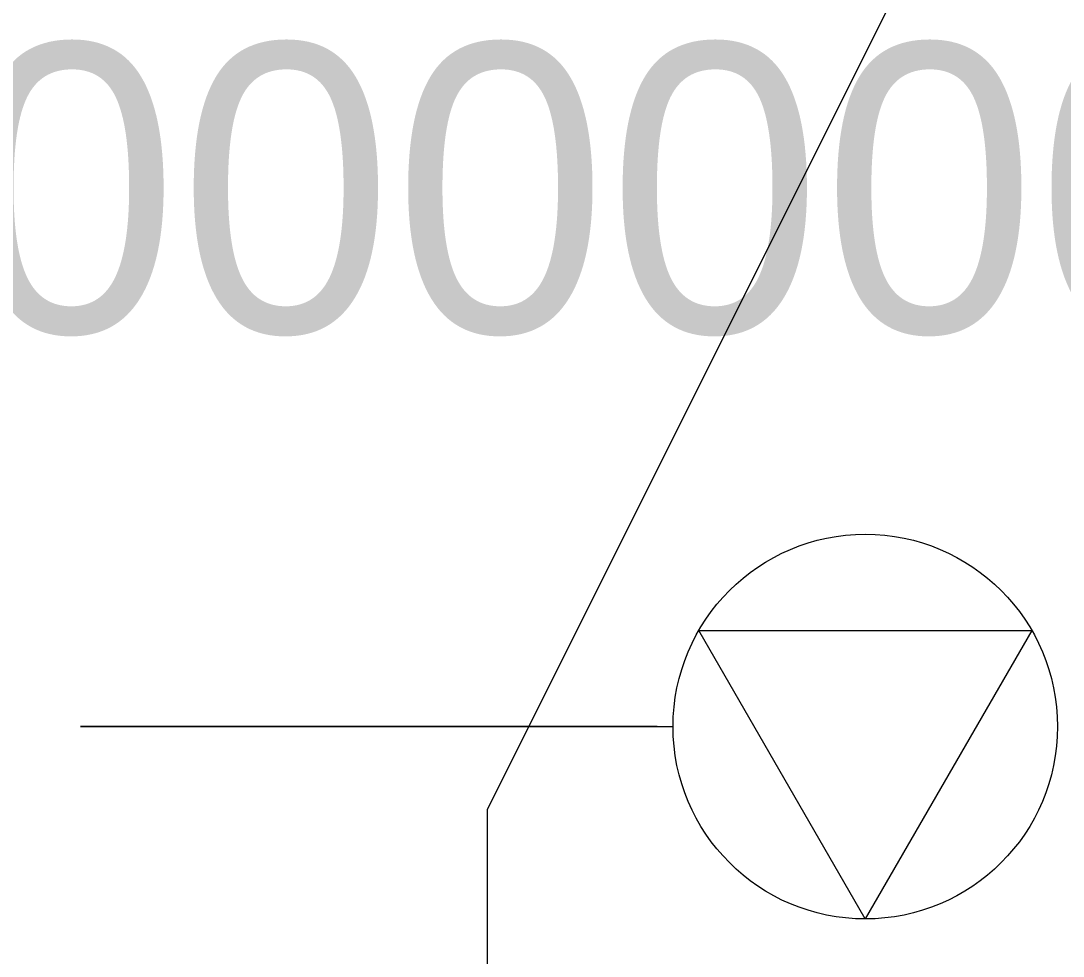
# Model space of a CAD drawing. Header units: metres. Extents: x 0 to 105485, y 0 to 425721.
# Drawn here: x 104681.044 to 104684.298, y 425182.044 to 425184.961 of the extents above; entities that cross this region are included whole.
import ezdxf
from ezdxf.enums import TextEntityAlignment as Align

# ---------------------------------------------------------------- set-up
doc = ezdxf.new("R2010")
doc.units = ezdxf.units.M
doc.header["$MEASUREMENT"] = 0
for name, color, linetype, lineweight in [('B-XX-MO-ONDERZOEK_SONDERING-G', 90, 'Continuous', 18), ('B-XX-MO-ONDERZOEK_SONDERING-S', 90, 'Continuous', 18), ('B-XX-MO-ONDERZOEK_SONDERING-T', 90, 'Continuous', 18), ('B-XX-OG-GRENS-G', 7, 'Continuous', 18)]:
    doc.layers.add(name, color=color, linetype=linetype, lineweight=lineweight)

msp = doc.modelspace()

# ---------------------------------------------------------------- linework, layer by layer
at = {"layer": 'B-XX-MO-ONDERZOEK_SONDERING-G', "color": 0, "true_color": 0x285cd6}
msp.add_polyline3d([(104682.18, 425182.76, -5.29), (104682.105, 425182.76, -5.31), (104682.08, 425182.76, -5.33), (104682.13, 425182.76, -5.35), (104682.13, 425182.76, -5.37), (104682.13, 425182.76, -5.39), (104682.13, 425182.76, -5.41), (104682.105, 425182.76, -5.43), (104682.08, 425182.76, -5.45), (104682.03, 425182.76, -5.47), (104681.98, 425182.76, -5.49), (104681.955, 425182.76, -5.51), (104681.98, 425182.76, -5.53), (104681.98, 425182.76, -5.55), (104682.005, 425182.76, -5.57), (104681.88, 425182.76, -5.59), (104681.805, 425182.76, -5.61), (104681.755, 425182.76, -5.63), (104681.755, 425182.76, -5.65), (104681.655, 425182.76, -5.67), (104681.605, 425182.76, -5.69), (104681.605, 425182.76, -5.71), (104681.63, 425182.76, -5.73), (104681.73, 425182.76, -5.75), (104681.73, 425182.76, -5.77), (104681.705, 425182.76, -5.79), (104681.68, 425182.76, -5.81), (104681.73, 425182.76, -5.83), (104681.805, 425182.76, -5.85), (104681.88, 425182.76, -5.87), (104681.93, 425182.76, -5.89), (104681.955, 425182.76, -5.91), (104682.005, 425182.76, -5.93), (104682.03, 425182.76, -5.95), (104682.055, 425182.76, -5.97), (104682.13, 425182.76, -5.99), (104681.98, 425182.76, -6.01), (104681.83, 425182.76, -6.03), (104681.78, 425182.76, -6.05), (104681.805, 425182.76, -6.07), (104681.78, 425182.76, -6.09), (104681.755, 425182.76, -6.11), (104681.73, 425182.76, -6.129), (104681.83, 425182.76, -6.149), (104681.93, 425182.76, -6.169), (104681.93, 425182.76, -6.189), (104681.93, 425182.76, -6.209), (104681.98, 425182.76, -6.229), (104681.98, 425182.76, -6.249), (104681.955, 425182.76, -6.269), (104681.955, 425182.76, -6.289), (104682.005, 425182.76, -6.309), (104682.005, 425182.76, -6.329), (104682.055, 425182.76, -6.349), (104682.08, 425182.76, -6.369), (104682.005, 425182.76, -6.389), (104682.03, 425182.76, -6.409), (104682.03, 425182.76, -6.429), (104682.055, 425182.76, -6.449), (104682.055, 425182.76, -6.469), (104682.08, 425182.76, -6.489), (104682.08, 425182.76, -6.509), (104682.08, 425182.76, -6.529), (104682.13, 425182.76, -6.549), (104682.13, 425182.76, -6.569), (104682.13, 425182.76, -6.589), (104682.155, 425182.76, -6.609), (104682.205, 425182.76, -6.629), (104682.13, 425182.76, -6.649), (104682.23, 425182.76, -6.669), (104682.205, 425182.76, -6.689), (104682.205, 425182.76, -6.709), (104682.205, 425182.76, -6.729), (104682.23, 425182.76, -6.749), (104682.23, 425182.76, -6.769), (104682.23, 425182.76, -6.789), (104682.23, 425182.76, -6.809), (104682.205, 425182.76, -6.829), (104682.205, 425182.76, -6.849), (104682.205, 425182.76, -6.869), (104682.18, 425182.76, -6.889), (104682.13, 425182.76, -6.909), (104682.155, 425182.76, -6.929), (104682.105, 425182.76, -6.949), (104682.155, 425182.76, -6.969), (104682.205, 425182.76, -6.989), (104682.205, 425182.76, -7.009), (104682.23, 425182.76, -7.029), (104682.23, 425182.76, -7.049), (104682.23, 425182.76, -7.069), (104682.255, 425182.76, -7.089), (104682.28, 425182.76, -7.109), (104682.28, 425182.76, -7.129), (104682.28, 425182.76, -7.149), (104682.455, 425182.76, -7.169), (104682.405, 425182.76, -7.189), (104682.455, 425182.76, -7.209), (104682.43, 425182.76, -7.229), (104682.43, 425182.76, -7.249), (104682.405, 425182.76, -7.269), (104682.405, 425182.76, -7.289), (104682.38, 425182.76, -7.309), (104682.38, 425182.76, -7.329), (104682.48, 425182.76, -7.349), (104682.53, 425182.76, -7.369), (104682.505, 425182.76, -7.389), (104682.555, 425182.76, -7.409), (104682.555, 425182.76, -7.429), (104682.58, 425182.76, -7.449), (104682.58, 425182.76, -7.469), (104682.58, 425182.76, -7.489), (104682.58, 425182.76, -7.509), (104682.605, 425182.76, -7.529), (104682.605, 425182.76, -7.549), (104682.605, 425182.76, -7.569), (104682.58, 425182.76, -7.589), (104682.58, 425182.76, -7.609), (104682.58, 425182.76, -7.629), (104682.58, 425182.76, -7.649), (104682.58, 425182.76, -7.669), (104682.58, 425182.76, -7.689), (104682.63, 425182.76, -7.709), (104682.63, 425182.76, -7.729), (104682.655, 425182.76, -7.749), (104682.655, 425182.76, -7.769), (104682.605, 425182.76, -7.789), (104682.655, 425182.76, -7.809), (104682.655, 425182.76, -7.829), (104682.655, 425182.76, -7.849), (104682.58, 425182.76, -7.869), (104682.58, 425182.76, -7.889), (104682.605, 425182.76, -7.909), (104682.605, 425182.76, -7.929), (104682.58, 425182.76, -7.949), (104682.58, 425182.76, -7.969), (104682.555, 425182.76, -7.989), (104682.53, 425182.76, -8.009), (104682.505, 425182.76, -8.029), (104682.455, 425182.76, -8.049), (104682.48, 425182.76, -8.069), (104682.505, 425182.76, -8.089), (104682.505, 425182.76, -8.109), (104682.53, 425182.76, -8.129), (104682.505, 425182.76, -8.149), (104682.505, 425182.76, -8.169), (104682.53, 425182.76, -8.189), (104682.58, 425182.76, -8.209), (104682.555, 425182.76, -8.229), (104682.555, 425182.76, -8.249), (104682.555, 425182.76, -8.269), (104682.555, 425182.76, -8.289), (104682.555, 425182.76, -8.309), (104682.53, 425182.76, -8.329), (104682.53, 425182.76, -8.349), (104682.505, 425182.76, -8.369), (104682.505, 425182.76, -8.389), (104682.48, 425182.76, -8.409), (104682.53, 425182.76, -8.429), (104682.655, 425182.76, -8.449), (104682.655, 425182.76, -8.469), (104682.655, 425182.76, -8.489), (104682.655, 425182.76, -8.509), (104682.655, 425182.76, -8.529), (104682.63, 425182.76, -8.549), (104682.63, 425182.76, -8.569), (104682.63, 425182.76, -8.589), (104682.63, 425182.76, -8.609), (104682.655, 425182.76, -8.629), (104682.655, 425182.76, -8.649), (104682.605, 425182.76, -8.669), (104682.605, 425182.76, -8.689), (104682.58, 425182.76, -8.709), (104682.555, 425182.76, -8.729), (104682.53, 425182.76, -8.749), (104682.53, 425182.76, -8.769), (104682.455, 425182.76, -8.789), (104682.33, 425182.76, -8.809), (104682.18, 425182.76, -8.829), (104682.105, 425182.76, -8.849), (104681.955, 425182.76, -8.869), (104681.88, 425182.76, -8.889), (104681.905, 425182.76, -8.909), (104681.905, 425182.76, -8.929), (104681.98, 425182.76, -8.949), (104681.98, 425182.76, -8.969), (104681.955, 425182.76, -8.989), (104681.98, 425182.76, -9.009), (104681.88, 425182.76, -9.029), (104681.855, 425182.76, -9.049), (104681.855, 425182.76, -9.068), (104682.055, 425182.76, -9.088), (104682.155, 425182.76, -9.108), (104682.23, 425182.76, -9.128), (104682.23, 425182.76, -9.148), (104682.38, 425182.76, -9.168), (104682.43, 425182.76, -9.188), (104682.43, 425182.76, -9.208), (104682.405, 425182.76, -9.228), (104682.405, 425182.76, -9.248), (104682.455, 425182.76, -9.268), (104682.505, 425182.76, -9.288), (104682.505, 425182.76, -9.308), (104682.53, 425182.76, -9.328), (104682.53, 425182.76, -9.348), (104682.505, 425182.76, -9.368), (104682.505, 425182.76, -9.388), (104682.43, 425182.76, -9.408), (104682.405, 425182.76, -9.428), (104682.255, 425182.76, -9.448), (104682.08, 425182.76, -9.468), (104681.98, 425182.76, -9.488), (104681.755, 425182.76, -9.508), (104681.855, 425182.76, -9.528), (104681.855, 425182.76, -9.548), (104681.83, 425182.76, -9.568), (104681.855, 425182.76, -9.588), (104681.955, 425182.76, -9.608), (104682.055, 425182.76, -9.628), (104682.13, 425182.76, -9.648), (104682.13, 425182.76, -9.668), (104682.205, 425182.76, -9.688), (104682.28, 425182.76, -9.708), (104682.305, 425182.76, -9.728), (104682.28, 425182.76, -9.748), (104682.255, 425182.76, -9.768), (104682.08, 425182.76, -9.788), (104682.005, 425182.76, -9.808), (104682.18, 425182.76, -9.828), (104682.23, 425182.76, -9.848), (104682.505, 425182.76, -9.868), (104682.555, 425182.76, -9.888), (104682.555, 425182.76, -9.908), (104682.555, 425182.76, -9.928), (104682.48, 425182.76, -9.948), (104682.48, 425182.76, -9.968), (104682.48, 425182.76, -9.988), (104682.53, 425182.76, -10.008), (104682.53, 425182.76, -10.028), (104682.505, 425182.76, -10.048), (104682.48, 425182.76, -10.068), (104682.43, 425182.76, -10.088), (104682.33, 425182.76, -10.108), (104682.13, 425182.76, -10.128), (104682.005, 425182.76, -10.148), (104681.955, 425182.76, -10.168), (104681.88, 425182.76, -10.188), (104681.78, 425182.76, -10.208), (104681.855, 425182.76, -10.228), (104681.955, 425182.76, -10.248), (104681.93, 425182.76, -10.268), (104682.03, 425182.76, -10.288), (104682.055, 425182.76, -10.307), (104682.105, 425182.76, -10.327), (104682.055, 425182.76, -10.347), (104682.005, 425182.76, -10.367), (104682.005, 425182.76, -10.387), (104681.98, 425182.76, -10.407), (104681.93, 425182.76, -10.427), (104681.88, 425182.76, -10.447), (104681.88, 425182.76, -10.467), (104681.905, 425182.76, -10.487), (104681.88, 425182.76, -10.507), (104681.93, 425182.76, -10.527), (104682.03, 425182.76, -10.547), (104682.03, 425182.76, -10.567), (104682.005, 425182.76, -10.587), (104682.03, 425182.76, -10.607), (104682.105, 425182.76, -10.627), (104682.305, 425182.76, -10.647), (104682.48, 425182.76, -10.667), (104682.505, 425182.76, -10.687), (104682.505, 425182.76, -10.707), (104682.505, 425182.76, -10.727), (104682.505, 425182.76, -10.747), (104682.505, 425182.76, -10.767), (104682.505, 425182.76, -10.787), (104682.505, 425182.76, -10.807), (104682.505, 425182.76, -10.827), (104682.53, 425182.76, -10.847), (104682.53, 425182.76, -10.867), (104682.58, 425182.76, -10.887), (104682.58, 425182.76, -10.907), (104682.58, 425182.76, -10.927), (104682.58, 425182.76, -10.947), (104682.58, 425182.76, -10.967), (104682.58, 425182.76, -10.987), (104682.58, 425182.76, -11.007), (104682.555, 425182.76, -11.027), (104682.555, 425182.76, -11.047), (104682.555, 425182.76, -11.067), (104682.555, 425182.76, -11.087), (104682.53, 425182.76, -11.107), (104682.53, 425182.76, -11.127), (104682.53, 425182.76, -11.147), (104682.53, 425182.76, -11.167), (104682.53, 425182.76, -11.187), (104682.555, 425182.76, -11.207), (104682.555, 425182.76, -11.226), (104682.555, 425182.76, -11.246), (104682.555, 425182.76, -11.266), (104682.555, 425182.76, -11.286), (104682.555, 425182.76, -11.306), (104682.555, 425182.76, -11.326), (104682.555, 425182.76, -11.346), (104682.555, 425182.76, -11.366), (104682.555, 425182.76, -11.386), (104682.555, 425182.76, -11.406), (104682.555, 425182.76, -11.426), (104682.555, 425182.76, -11.446), (104682.555, 425182.76, -11.466), (104682.555, 425182.76, -11.486), (104682.555, 425182.76, -11.506), (104682.555, 425182.76, -11.526), (104682.555, 425182.76, -11.546), (104682.505, 425182.76, -11.566), (104682.555, 425182.76, -11.586), (104682.555, 425182.76, -11.606), (104682.555, 425182.76, -11.626), (104682.555, 425182.76, -11.646), (104682.555, 425182.76, -11.666), (104682.555, 425182.76, -11.686), (104682.48, 425182.76, -11.706), (104682.505, 425182.76, -11.726), (104682.505, 425182.76, -11.746), (104682.43, 425182.76, -11.766), (104682.43, 425182.76, -11.786), (104682.455, 425182.76, -11.806), (104682.455, 425182.76, -11.826), (104682.455, 425182.76, -11.846), (104682.53, 425182.76, -11.866), (104682.555, 425182.76, -11.886), (104682.48, 425182.76, -11.905), (104682.18, 425182.76, -11.925), (104682.03, 425182.76, -11.945), (104682.03, 425182.76, -11.965), (104681.93, 425182.76, -11.985), (104681.78, 425182.76, -12.005), (104681.63, 425182.76, -12.025), (104681.63, 425182.76, -12.045), (104681.855, 425182.76, -12.065), (104681.88, 425182.76, -12.085), (104681.88, 425182.76, -12.105), (104681.88, 425182.76, -12.125), (104681.83, 425182.76, -12.145), (104681.78, 425182.76, -12.165), (104681.73, 425182.76, -12.185), (104681.73, 425182.76, -12.205), (104681.68, 425182.76, -12.225), (104681.73, 425182.76, -12.245), (104681.755, 425182.76, -12.265), (104681.83, 425182.76, -12.285), (104681.83, 425182.76, -12.305), (104681.83, 425182.76, -12.325), (104681.755, 425182.76, -12.345), (104681.73, 425182.76, -12.365), (104681.605, 425182.76, -12.385), (104681.505, 425182.76, -12.405), (104681.43, 425182.76, -12.425), (104681.43, 425182.76, -12.445), (104681.48, 425182.76, -12.465), (104681.43, 425182.76, -12.485), (104681.405, 425182.76, -12.504), (104681.38, 425182.76, -12.524), (104681.33, 425182.76, -12.544), (104681.33, 425182.76, -12.564), (104681.305, 425182.76, -12.584), (104681.23, 425182.76, -12.604), (104681.23, 425182.76, -12.624), (104681.305, 425182.76, -12.644), (104681.38, 425182.76, -12.664), (104681.38, 425182.76, -12.684), (104681.555, 425182.76, -12.704), (104681.88, 425182.76, -12.724), (104682.055, 425182.76, -12.744), (104682.18, 425182.76, -12.764), (104682.23, 425182.76, -12.784), (104682.28, 425182.76, -12.804), (104682.23, 425182.76, -12.824), (104682.155, 425182.76, -12.844), (104682.155, 425182.76, -12.864), (104682.08, 425182.76, -12.884), (104682.13, 425182.76, -12.904), (104682.155, 425182.76, -12.924), (104682.505, 425182.76, -12.944), (104682.705, 425182.76, -12.964), (104682.83, 425182.76, -12.984), (104682.93, 425182.76, -13.004), (104682.955, 425182.76, -13.024), (104682.98, 425182.76, -13.043), (104683.005, 425182.76, -13.063), (104683.005, 425182.76, -13.083), (104683.005, 425182.76, -13.103), (104682.98, 425182.76, -13.123), (104682.98, 425182.76, -13.143), (104682.98, 425182.76, -13.163), (104682.98, 425182.76, -13.183), (104682.98, 425182.76, -13.203), (104683.005, 425182.76, -13.223), (104682.98, 425182.76, -13.243), (104683.005, 425182.76, -13.263), (104683.005, 425182.76, -13.283), (104683.005, 425182.76, -13.303), (104682.98, 425182.76, -13.323), (104682.98, 425182.76, -13.343), (104682.98, 425182.76, -13.363), (104682.98, 425182.76, -13.383), (104682.98, 425182.76, -13.403), (104682.98, 425182.76, -13.423), (104683.005, 425182.76, -13.443), (104683.005, 425182.76, -13.463), (104683.005, 425182.76, -13.483), (104683.005, 425182.76, -13.503), (104683.005, 425182.76, -13.523), (104683.005, 425182.76, -13.542), (104683.005, 425182.76, -13.562), (104683.005, 425182.76, -13.582), (104683.005, 425182.76, -13.603), (104682.98, 425182.76, -13.623), (104682.98, 425182.76, -13.643), (104682.98, 425182.76, -13.663), (104682.98, 425182.76, -13.683), (104683.005, 425182.76, -13.703), (104683.005, 425182.76, -13.723), (104682.98, 425182.76, -13.743), (104683.005, 425182.76, -13.762), (104682.98, 425182.76, -13.782), (104682.98, 425182.76, -13.802), (104683.005, 425182.76, -13.822), (104682.98, 425182.76, -13.842), (104682.98, 425182.76, -13.862), (104682.98, 425182.76, -13.882), (104682.98, 425182.76, -13.902), (104682.955, 425182.76, -13.922), (104682.955, 425182.76, -13.942), (104682.955, 425182.76, -13.962), (104682.955, 425182.76, -13.982), (104682.955, 425182.76, -14.002), (104682.955, 425182.76, -14.022), (104682.955, 425182.76, -14.042), (104682.955, 425182.76, -14.062), (104682.955, 425182.76, -14.082), (104682.955, 425182.76, -14.102), (104682.955, 425182.76, -14.122), (104682.955, 425182.76, -14.142), (104682.93, 425182.76, -14.162), (104682.93, 425182.76, -14.182), (104682.93, 425182.76, -14.202), (104682.93, 425182.76, -14.222), (104682.93, 425182.76, -14.241), (104682.955, 425182.76, -14.261), (104682.98, 425182.76, -14.281), (104682.98, 425182.76, -14.301), (104682.98, 425182.76, -14.321), (104682.98, 425182.76, -14.341), (104682.98, 425182.76, -14.361), (104682.98, 425182.76, -14.381), (104682.98, 425182.76, -14.401), (104683.005, 425182.76, -14.421), (104683.005, 425182.76, -14.441), (104683.005, 425182.76, -14.461), (104683.005, 425182.76, -14.481), (104683.005, 425182.76, -14.501), (104683.03, 425182.76, -14.521), (104683.03, 425182.76, -14.541), (104683.03, 425182.76, -14.561), (104683.03, 425182.76, -14.581), (104683.03, 425182.76, -14.601), (104683.03, 425182.76, -14.621), (104683.03, 425182.76, -14.641), (104683.03, 425182.76, -14.66), (104683.03, 425182.76, -14.68), (104683.03, 425182.76, -14.7), (104683.03, 425182.76, -14.72), (104683.005, 425182.76, -14.74), (104683.005, 425182.76, -14.76), (104683.005, 425182.76, -14.78), (104682.98, 425182.76, -14.8), (104682.98, 425182.76, -14.82), (104682.98, 425182.76, -14.84), (104683.005, 425182.76, -14.86), (104683.005, 425182.76, -14.88), (104683.005, 425182.76, -14.9), (104683.005, 425182.76, -14.92), (104682.98, 425182.76, -14.94), (104682.98, 425182.76, -14.96), (104682.98, 425182.76, -14.98), (104682.98, 425182.76, -15), (104682.98, 425182.76, -15.02), (104682.98, 425182.76, -15.04), (104682.98, 425182.76, -15.06), (104682.98, 425182.76, -15.079), (104682.98, 425182.76, -15.099), (104682.955, 425182.76, -15.119), (104682.955, 425182.76, -15.139), (104682.955, 425182.76, -15.159), (104682.955, 425182.76, -15.179), (104682.955, 425182.76, -15.199), (104682.955, 425182.76, -15.219), (104682.955, 425182.76, -15.239), (104682.955, 425182.76, -15.259), (104682.955, 425182.76, -15.279), (104682.955, 425182.76, -15.299), (104682.955, 425182.76, -15.319), (104682.955, 425182.76, -15.339), (104682.955, 425182.76, -15.359), (104682.955, 425182.76, -15.379), (104682.955, 425182.76, -15.399), (104682.955, 425182.76, -15.419), (104682.98, 425182.76, -15.439), (104682.98, 425182.76, -15.458), (104682.98, 425182.76, -15.478), (104682.98, 425182.76, -15.498), (104682.98, 425182.76, -15.518), (104682.98, 425182.76, -15.538), (104682.98, 425182.76, -15.558), (104682.98, 425182.76, -15.578), (104683.005, 425182.76, -15.598), (104683.005, 425182.76, -15.618), (104683.005, 425182.76, -15.638), (104682.98, 425182.76, -15.658), (104682.98, 425182.76, -15.678), (104682.98, 425182.76, -15.698), (104682.98, 425182.76, -15.718), (104682.98, 425182.76, -15.738), (104682.955, 425182.76, -15.758), (104682.955, 425182.76, -15.778), (104682.955, 425182.76, -15.798), (104682.955, 425182.76, -15.817), (104682.955, 425182.76, -15.837), (104682.955, 425182.76, -15.857), (104682.955, 425182.76, -15.877), (104682.98, 425182.76, -15.897), (104683.005, 425182.76, -15.917), (104683.005, 425182.76, -15.937), (104682.98, 425182.76, -15.957), (104682.98, 425182.76, -15.977), (104682.98, 425182.76, -15.997), (104682.98, 425182.76, -16.017), (104682.98, 425182.76, -16.037), (104682.98, 425182.76, -16.057), (104682.98, 425182.76, -16.077), (104682.98, 425182.76, -16.097), (104682.98, 425182.76, -16.117), (104682.98, 425182.76, -16.137), (104683.005, 425182.76, -16.156), (104683.005, 425182.76, -16.176), (104683.005, 425182.76, -16.196), (104682.98, 425182.76, -16.216), (104682.98, 425182.76, -16.236), (104682.98, 425182.76, -16.256), (104682.98, 425182.76, -16.276), (104682.98, 425182.76, -16.296), (104682.98, 425182.76, -16.316), (104683.005, 425182.76, -16.336), (104683.005, 425182.76, -16.356), (104683.005, 425182.76, -16.376), (104683.005, 425182.76, -16.396), (104683.005, 425182.76, -16.416), (104683.005, 425182.76, -16.436), (104683.005, 425182.76, -16.456), (104683.005, 425182.76, -16.475), (104682.98, 425182.76, -16.495), (104682.98, 425182.76, -16.515), (104682.98, 425182.76, -16.535), (104682.98, 425182.76, -16.555), (104682.98, 425182.76, -16.575), (104682.98, 425182.76, -16.595), (104682.98, 425182.76, -16.615), (104682.98, 425182.76, -16.635), (104682.98, 425182.76, -16.655), (104682.98, 425182.76, -16.675), (104682.98, 425182.76, -16.695), (104682.98, 425182.76, -16.715), (104682.98, 425182.76, -16.735), (104682.98, 425182.76, -16.755), (104682.98, 425182.76, -16.775), (104682.98, 425182.76, -16.794), (104682.98, 425182.76, -16.814), (104682.98, 425182.76, -16.834), (104683.005, 425182.76, -16.854), (104683.005, 425182.76, -16.874), (104682.98, 425182.76, -16.894), (104682.98, 425182.76, -16.914), (104682.98, 425182.76, -16.934), (104682.98, 425182.76, -16.954), (104683.005, 425182.76, -16.974), (104683.005, 425182.76, -16.994), (104683.005, 425182.76, -17.014), (104683.005, 425182.76, -17.034), (104683.005, 425182.76, -17.054), (104683.005, 425182.76, -17.074), (104683.005, 425182.76, -17.094), (104683.005, 425182.76, -17.113), (104683.005, 425182.76, -17.133), (104682.98, 425182.76, -17.153), (104682.98, 425182.76, -17.173), (104682.98, 425182.76, -17.193), (104682.98, 425182.76, -17.213), (104682.955, 425182.76, -17.233), (104682.955, 425182.76, -17.253), (104682.955, 425182.76, -17.273), (104682.955, 425182.76, -17.293), (104682.955, 425182.76, -17.313), (104682.955, 425182.76, -17.333), (104682.955, 425182.76, -17.353), (104682.955, 425182.76, -17.373), (104682.955, 425182.76, -17.393), (104682.955, 425182.76, -17.412), (104682.955, 425182.76, -17.432), (104682.98, 425182.76, -17.452), (104682.98, 425182.76, -17.472), (104682.98, 425182.76, -17.492), (104682.98, 425182.76, -17.512), (104682.98, 425182.76, -17.532), (104682.98, 425182.76, -17.552), (104682.98, 425182.76, -17.572), (104682.98, 425182.76, -17.592), (104682.98, 425182.76, -17.612), (104682.98, 425182.76, -17.632), (104682.98, 425182.76, -17.652), (104683.005, 425182.76, -17.672), (104683.005, 425182.76, -17.691), (104683.005, 425182.76, -17.711), (104683.005, 425182.76, -17.731), (104682.98, 425182.76, -17.751), (104682.98, 425182.76, -17.771), (104682.98, 425182.76, -17.791), (104682.98, 425182.76, -17.811), (104682.98, 425182.76, -17.831), (104682.98, 425182.76, -17.851), (104682.98, 425182.76, -17.871), (104682.98, 425182.76, -17.891), (104682.98, 425182.76, -17.911), (104682.98, 425182.76, -17.931), (104682.98, 425182.76, -17.951), (104682.955, 425182.76, -17.97), (104682.955, 425182.76, -17.99), (104682.955, 425182.76, -18.01), (104682.93, 425182.76, -18.03), (104682.93, 425182.76, -18.05), (104682.93, 425182.76, -18.07), (104682.93, 425182.76, -18.09), (104682.955, 425182.76, -18.11), (104682.955, 425182.76, -18.13), (104682.955, 425182.76, -18.15), (104682.955, 425182.76, -18.17), (104682.955, 425182.76, -18.19), (104682.955, 425182.76, -18.209), (104682.955, 425182.76, -18.229), (104682.955, 425182.76, -18.249), (104682.955, 425182.76, -18.269), (104682.955, 425182.76, -18.289), (104682.955, 425182.76, -18.309), (104682.905, 425182.76, -18.329), (104682.88, 425182.76, -18.349), (104682.855, 425182.76, -18.369), (104682.83, 425182.76, -18.389), (104682.78, 425182.76, -18.409), (104682.73, 425182.76, -18.429), (104682.53, 425182.76, -18.448), (104682.58, 425182.76, -18.468), (104682.68, 425182.76, -18.488), (104682.755, 425182.76, -18.508), (104682.855, 425182.76, -18.528), (104682.905, 425182.76, -18.548), (104682.93, 425182.76, -18.568), (104682.955, 425182.76, -18.588), (104682.955, 425182.76, -18.608), (104682.955, 425182.76, -18.628), (104682.905, 425182.76, -18.648), (104682.805, 425182.76, -18.667), (104682.705, 425182.76, -18.687), (104682.655, 425182.76, -18.707), (104682.605, 425182.76, -18.727), (104682.58, 425182.76, -18.747), (104682.555, 425182.76, -18.767), (104682.53, 425182.76, -18.787), (104682.53, 425182.76, -18.807), (104682.53, 425182.76, -18.827), (104682.53, 425182.76, -18.847), (104682.505, 425182.76, -18.866), (104682.48, 425182.76, -18.886), (104682.505, 425182.76, -18.906), (104682.455, 425182.76, -18.926), (104682.43, 425182.76, -18.946), (104682.43, 425182.76, -18.966), (104682.43, 425182.76, -18.986), (104682.455, 425182.76, -19.006), (104682.43, 425182.76, -19.026), (104682.405, 425182.76, -19.045), (104682.405, 425182.76, -19.065), (104682.405, 425182.76, -19.085), (104682.43, 425182.76, -19.105), (104682.455, 425182.76, -19.125), (104682.48, 425182.76, -19.145), (104682.48, 425182.76, -19.165), (104682.43, 425182.76, -19.185), (104682.43, 425182.76, -19.205), (104682.48, 425182.76, -19.225), (104682.48, 425182.76, -19.244), (104682.555, 425182.76, -19.264), (104682.58, 425182.76, -19.284), (104682.58, 425182.76, -19.304), (104682.605, 425182.76, -19.324), (104682.605, 425182.76, -19.344), (104682.605, 425182.76, -19.364), (104682.605, 425182.76, -19.384), (104682.555, 425182.76, -19.404), (104682.48, 425182.76, -19.423), (104682.43, 425182.76, -19.443), (104682.43, 425182.76, -19.463), (104682.43, 425182.76, -19.483), (104682.455, 425182.76, -19.503), (104682.48, 425182.76, -19.523), (104682.505, 425182.76, -19.543), (104682.53, 425182.76, -19.563), (104682.58, 425182.76, -19.582), (104682.63, 425182.76, -19.602), (104682.655, 425182.76, -19.622), (104682.68, 425182.76, -19.642), (104682.705, 425182.76, -19.662), (104682.705, 425182.76, -19.682), (104682.73, 425182.76, -19.702), (104682.755, 425182.76, -19.722), (104682.755, 425182.76, -19.742), (104682.73, 425182.76, -19.761), (104682.68, 425182.76, -19.781), (104682.605, 425182.76, -19.801), (104682.53, 425182.76, -19.821), (104682.43, 425182.76, -19.841), (104682.405, 425182.76, -19.861), (104682.405, 425182.76, -19.881), (104682.43, 425182.76, -19.901), (104682.48, 425182.76, -19.92), (104682.48, 425182.76, -19.94), (104682.48, 425182.76, -19.96), (104682.505, 425182.76, -19.98), (104682.53, 425182.76, -20), (104682.555, 425182.76, -20.02), (104682.555, 425182.76, -20.04), (104682.68, 425182.76, -20.06), (104682.655, 425182.76, -20.079), (104682.655, 425182.76, -20.099), (104682.58, 425182.76, -20.119), (104682.53, 425182.76, -20.139), (104682.505, 425182.76, -20.159), (104682.48, 425182.76, -20.179), (104682.505, 425182.76, -20.199), (104682.58, 425182.76, -20.218), (104682.755, 425182.76, -20.238), (104682.805, 425182.76, -20.258), (104682.83, 425182.76, -20.278), (104682.855, 425182.76, -20.298), (104682.88, 425182.76, -20.318), (104682.855, 425182.76, -20.338), (104682.78, 425182.76, -20.357), (104682.755, 425182.76, -20.377), (104682.755, 425182.76, -20.397), (104682.755, 425182.76, -20.417), (104682.755, 425182.76, -20.437), (104682.705, 425182.76, -20.457), (104682.655, 425182.76, -20.477), (104682.63, 425182.76, -20.496), (104682.655, 425182.76, -20.516), (104682.68, 425182.76, -20.536), (104682.705, 425182.76, -20.556), (104682.73, 425182.76, -20.576), (104682.78, 425182.76, -20.596), (104682.805, 425182.76, -20.616), (104682.83, 425182.76, -20.635), (104682.805, 425182.76, -20.655), (104682.805, 425182.76, -20.675), (104682.805, 425182.76, -20.695), (104682.705, 425182.76, -20.715), (104682.68, 425182.76, -20.735), (104682.705, 425182.76, -20.754), (104682.73, 425182.76, -20.774), (104682.83, 425182.76, -20.794), (104682.83, 425182.76, -20.814), (104682.855, 425182.76, -20.834), (104682.855, 425182.76, -20.854), (104682.855, 425182.76, -20.873), (104682.88, 425182.76, -20.893), (104682.88, 425182.76, -20.913), (104682.88, 425182.76, -20.933), (104682.88, 425182.76, -20.953), (104682.905, 425182.76, -20.973), (104682.905, 425182.76, -20.992), (104682.88, 425182.76, -21.012), (104682.88, 425182.76, -21.032), (104682.805, 425182.76, -21.052), (104682.78, 425182.76, -21.072), (104682.73, 425182.76, -21.092), (104682.68, 425182.76, -21.111), (104682.63, 425182.76, -21.131), (104682.58, 425182.76, -21.151), (104682.505, 425182.76, -21.171), (104682.505, 425182.76, -21.191), (104682.555, 425182.76, -21.211), (104682.555, 425182.76, -21.23), (104682.555, 425182.76, -21.25), (104682.53, 425182.76, -21.27), (104682.53, 425182.76, -21.29), (104682.53, 425182.76, -21.31), (104682.305, 425182.76, -21.33), (104682.18, 425182.76, -21.349), (104682.08, 425182.76, -21.369), (104681.98, 425182.76, -21.389), (104681.93, 425182.76, -21.409), (104681.88, 425182.76, -21.429), (104681.905, 425182.76, -21.448), (104681.88, 425182.76, -21.468), (104681.88, 425182.76, -21.488), (104681.88, 425182.76, -21.508), (104681.88, 425182.76, -21.528), (104681.88, 425182.76, -21.547), (104681.88, 425182.76, -21.567), (104681.88, 425182.76, -21.587), (104681.88, 425182.76, -21.607), (104681.905, 425182.76, -21.627), (104681.905, 425182.76, -21.646), (104681.83, 425182.76, -21.666), (104681.83, 425182.76, -21.686), (104681.73, 425182.76, -21.706), (104681.68, 425182.76, -21.726), (104681.555, 425182.76, -21.745), (104681.48, 425182.76, -21.765), (104681.63, 425182.76, -21.785), (104681.755, 425182.76, -21.805), (104681.805, 425182.76, -21.825), (104682.03, 425182.76, -21.844), (104682.405, 425182.76, -21.864), (104682.455, 425182.76, -21.884), (104682.53, 425182.76, -21.904), (104682.605, 425182.76, -21.924), (104682.655, 425182.76, -21.943), (104682.68, 425182.76, -21.963), (104682.63, 425182.76, -21.983), (104682.655, 425182.76, -22.003), (104682.63, 425182.76, -22.023), (104682.655, 425182.76, -22.042), (104682.655, 425182.76, -22.062), (104682.655, 425182.76, -22.082), (104682.63, 425182.76, -22.102), (104682.58, 425182.76, -22.122), (104682.505, 425182.76, -22.141), (104682.405, 425182.76, -22.161), (104682.355, 425182.76, -22.181), (104682.48, 425182.76, -22.201), (104682.505, 425182.76, -22.221), (104682.53, 425182.76, -22.24), (104682.605, 425182.76, -22.26), (104682.655, 425182.76, -22.28), (104682.73, 425182.76, -22.3), (104683.08, 425182.76, -22.319), (104683.08, 425182.76, -22.339), (104683.08, 425182.76, -22.359), (104683.08, 425182.76, -22.379)], dxfattribs=at)
at = {"layer": 'B-XX-MO-ONDERZOEK_SONDERING-G', "color": 0, "true_color": 0x787878}
for points in [[(104683.08, 425182.76, -5.29), (104683.08, 425182.76, -22.379)], [(104684.28, 425182.76, -5.29), (104684.28, 425182.76, -22.379)]]:
    msp.add_polyline3d(points, dxfattribs=at)
at = {"layer": 'B-XX-MO-ONDERZOEK_SONDERING-S', "ltscale": 0.5}
msp.add_lwpolyline([(104683.1604, 425183.06), (104684.1996, 425183.06), (104683.68, 425182.16)], close=True, dxfattribs=at)
at = {"layer": 'B-XX-MO-ONDERZOEK_SONDERING-S'}
msp.add_circle((104683.68, 425182.76), 0.6, dxfattribs=at)
at = {"layer": 'B-XX-OG-GRENS-G'}
msp.add_polyline3d([(104682.5, 425217.5, 0.5089), (104687.5, 425212.5, 0.3933), (104687.5, 425197.5, 2.2177), (104687.5, 425192.5, 2.1957), (104682.5, 425182.5, 2.247), (104682.5, 425177.5, 1.9366), (104677.5, 425167.5, 2.2614)], dxfattribs=at)

# ---------------------------------------------------------------- texts
at = {"layer": 'B-XX-MO-ONDERZOEK_SONDERING-T', "color": 10, "lineweight": 18}
msp.add_text('CPT000000092015', height=0.9, dxfattribs=at).set_placement((104683.68, 425184.44), align=Align.MIDDLE_CENTER)

doc.saveas('drawing.dxf')
